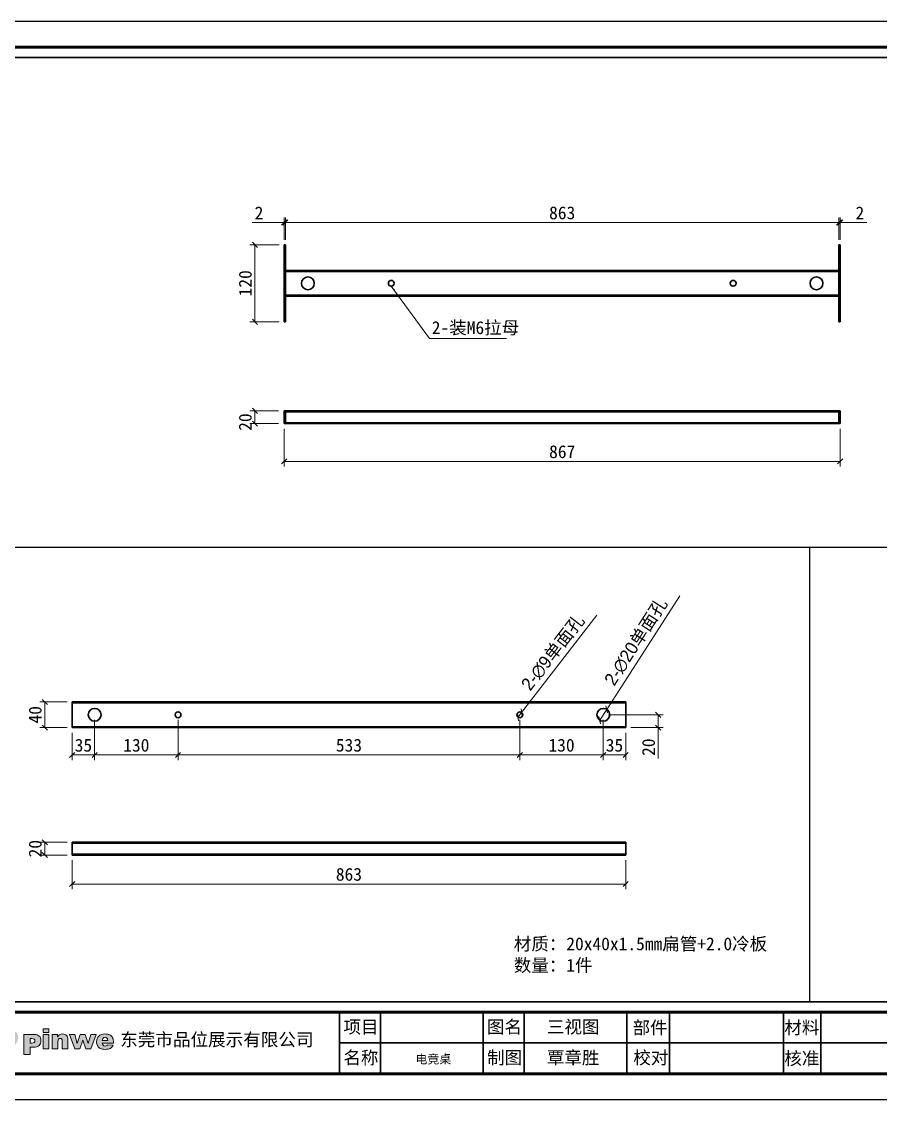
# Model space of a CAD drawing. Header units: inches. Extents: x 15389 to 49212, y -27129 to 13207.
# Drawn here: x 38738 to 40078, y 11527 to 13207 of the extents above; entities that cross this region are included whole.
import ezdxf

# ---------------------------------------------------------------- set-up
doc = ezdxf.new("R2010")
doc.units = ezdxf.units.IN
doc.header["$MEASUREMENT"] = 0
doc.layers.add('_U+56FE_U+5C42 1', color=7, linetype='Continuous')
for name, color, linetype, lineweight in [('图框', 5, 'Continuous', 60), ('粗实线', 7, 'Continuous', 35), ('轮廓线', 7, 'Continuous', 30)]:
    doc.layers.add(name, color=color, linetype=linetype, lineweight=lineweight)
doc.styles.add('ee', font='simfang.ttf')
doc.styles.get("Standard").update_dxf_attribs({"font": 'arial.ttf'})
doc.styles.add('宋体', font='')
doc.styles.add('样式 1', font='')
doc.styles.get('宋体').set_extended_font_data('SimSun')
doc.styles.get('样式 1').set_extended_font_data('SimSun')
doc.dimstyles.new('1-8', dxfattribs={"dimscale": 8, "dimtxt": 2.5, "dimasz": 1, "dimexe": 1, "dimexo": 1, "dimtad": 1, "dimdec": 1, "dimdsep": 46, "dimtxsty": '宋体', "dimblk": 'OBLIQUE', "dimcen": 2.5, "dimclrd": 3, "dimclre": 3, "dimclrt": 256, "dimadec": 0, "dimazin": 0, "dimtfac": 1, "dimtdec": 1, "dimtmove": 1, "dimatfit": 3, "dimfxl": 2, "dimlwd": 9, "dimlwe": 9, "dimarcsym": 1})

# ---------------------------------------------------------------- blocks, each defined once
blk = doc.blocks.new('_Oblique')
at = {"color": 0, "linetype": 'ByBlock', "lineweight": -2}
blk.add_line((-0.5, -0.5), (0.5, 0.5), dxfattribs=at)
blk = doc.blocks.new('*D37')
at = {"color": 3, "linetype": 'Continuous', "lineweight": 9, "transparency": 16777216}
for p, q in [((39147.9, 12572.6), (39147.9, 12513.7)), ((40014.9, 12572.6), (40014.9, 12513.7)), ((39147.9, 12521.7), (40014.9, 12521.7))]:
    blk.add_line(p, q, dxfattribs=at)
at = {"layer": 'Defpoints', "color": 0, "transparency": 16777216}
for p in [(39147.9, 12580.6), (40014.9, 12580.6), (40014.9, 12521.7)]:
    blk.add_point(p, dxfattribs=at)
at = {"color": 3, "lineweight": 9, "transparency": 16777216, "xscale": 8, "yscale": 8, "zscale": 8, "rotation": 180}
blk.add_blockref('_Oblique', (39147.9, 12521.7), dxfattribs=at)
at = {"color": 3, "lineweight": 9, "transparency": 16777216, "xscale": 8, "yscale": 8, "zscale": 8}
blk.add_blockref('_Oblique', (40014.9, 12521.7), dxfattribs=at)
at = {"transparency": 16777216, "insert": (39581.4, 12536.7), "char_height": 20, "attachment_point": 5, "style": '宋体'}
blk.add_mtext('867', dxfattribs=at)
blk = doc.blocks.new('*D38')
at = {"color": 3, "linetype": 'Continuous', "lineweight": 9, "transparency": 16777216}
for p, q in [((39139, 12600.6), (39094.4, 12600.6)), ((39102.4, 12580.6), (39102.4, 12600.6)), ((39139, 12580.6), (39094.4, 12580.6))]:
    blk.add_line(p, q, dxfattribs=at)
at = {"layer": 'Defpoints', "color": 0, "transparency": 16777216}
for p in [(39102.4, 12600.6), (39147, 12600.6), (39147, 12580.6)]:
    blk.add_point(p, dxfattribs=at)
at = {"color": 3, "lineweight": 9, "transparency": 16777216, "xscale": 8, "yscale": 8, "zscale": 8}
for p, rotation in [((39102.4, 12600.6), 90), ((39102.4, 12580.6), 270)]:
    blk.add_blockref('_Oblique', p, dxfattribs=dict(at, rotation=rotation))
at = {"transparency": 16777216, "insert": (39087.4, 12583), "char_height": 20, "attachment_point": 5, "rotation": 90, "style": '宋体'}
blk.add_mtext('20', dxfattribs=at)
blk = doc.blocks.new('*D39')
at = {"color": 3, "linetype": 'Continuous', "lineweight": 9, "transparency": 16777216}
for p, q in [((39139.9, 12859.3), (39094.4, 12859.3)), ((39102.4, 12739.3), (39102.4, 12859.3)), ((39139.9, 12739.3), (39094.4, 12739.3))]:
    blk.add_line(p, q, dxfattribs=at)
at = {"layer": 'Defpoints', "color": 0, "transparency": 16777216}
for p in [(39102.4, 12859.3), (39147.9, 12859.3), (39147.9, 12739.3)]:
    blk.add_point(p, dxfattribs=at)
at = {"color": 3, "lineweight": 9, "transparency": 16777216, "xscale": 8, "yscale": 8, "zscale": 8}
for p, rotation in [((39102.4, 12859.3), 90), ((39102.4, 12739.3), 270)]:
    blk.add_blockref('_Oblique', p, dxfattribs=dict(at, rotation=rotation))
at = {"transparency": 16777216, "insert": (39087.4, 12799.3), "char_height": 20, "attachment_point": 5, "rotation": 90, "style": '宋体'}
blk.add_mtext('120', dxfattribs=at)
blk = doc.blocks.new('*D40')
at = {"color": 3, "linetype": 'Continuous', "lineweight": 9, "transparency": 16777216}
for p, q in [((39098.1, 12894), (39147.9, 12894)), ((39147.9, 12894), (39139.9, 12894)), ((39147.9, 12867.3), (39147.9, 12902)), ((39147.9, 12894), (39149.9, 12894)), ((39147.9, 12894), (39149.9, 12894)), ((39149.9, 12867.3), (39149.9, 12902)), ((39149.9, 12894), (39157.9, 12894))]:
    blk.add_line(p, q, dxfattribs=at)
at = {"layer": 'Defpoints', "color": 0, "transparency": 16777216}
for p in [(39149.9, 12894), (39147.9, 12859.3), (39149.9, 12859.3)]:
    blk.add_point(p, dxfattribs=at)
at = {"color": 3, "lineweight": 9, "transparency": 16777216, "xscale": 8, "yscale": 8, "zscale": 8}
blk.add_blockref('_Oblique', (39147.9, 12894), dxfattribs=at)
at = {"color": 3, "lineweight": 9, "transparency": 16777216, "xscale": 8, "yscale": 8, "zscale": 8, "rotation": 180}
blk.add_blockref('_Oblique', (39149.9, 12894), dxfattribs=at)
at = {"transparency": 16777216, "insert": (39108.7, 12909), "char_height": 20, "attachment_point": 5, "style": '宋体'}
blk.add_mtext('2', dxfattribs=at)
blk = doc.blocks.new('*D41')
at = {"color": 3, "linetype": 'Continuous', "lineweight": 9, "transparency": 16777216}
for p, q in [((39149.9, 12867.3), (39149.9, 12902)), ((39149.9, 12894), (40012.9, 12894)), ((40012.9, 12867.3), (40012.9, 12902))]:
    blk.add_line(p, q, dxfattribs=at)
at = {"layer": 'Defpoints', "color": 0, "transparency": 16777216}
for p in [(40012.9, 12894), (39149.9, 12859.3), (40012.9, 12859.3)]:
    blk.add_point(p, dxfattribs=at)
at = {"color": 3, "lineweight": 9, "transparency": 16777216, "xscale": 8, "yscale": 8, "zscale": 8, "rotation": 180}
blk.add_blockref('_Oblique', (39149.9, 12894), dxfattribs=at)
at = {"color": 3, "lineweight": 9, "transparency": 16777216, "xscale": 8, "yscale": 8, "zscale": 8}
blk.add_blockref('_Oblique', (40012.9, 12894), dxfattribs=at)
at = {"transparency": 16777216, "insert": (39581.4, 12909), "char_height": 20, "attachment_point": 5, "style": '宋体'}
blk.add_mtext('863', dxfattribs=at)
blk = doc.blocks.new('*D42')
at = {"color": 3, "linetype": 'Continuous', "lineweight": 9, "transparency": 16777216}
for p, q in [((40012.9, 12894), (40004.9, 12894)), ((40012.9, 12867.3), (40012.9, 12902)), ((40012.9, 12894), (40014.9, 12894)), ((40012.9, 12894), (40014.9, 12894)), ((40014.9, 12867.3), (40014.9, 12902)), ((40014.9, 12894), (40022.9, 12894)), ((40056.2, 12894), (40014.9, 12894))]:
    blk.add_line(p, q, dxfattribs=at)
at = {"layer": 'Defpoints', "color": 0, "transparency": 16777216}
for p in [(40014.9, 12894), (40012.9, 12859.3), (40014.9, 12859.3)]:
    blk.add_point(p, dxfattribs=at)
at = {"color": 3, "lineweight": 9, "transparency": 16777216, "xscale": 8, "yscale": 8, "zscale": 8}
blk.add_blockref('_Oblique', (40012.9, 12894), dxfattribs=at)
at = {"color": 3, "lineweight": 9, "transparency": 16777216, "xscale": 8, "yscale": 8, "zscale": 8, "rotation": 180}
blk.add_blockref('_Oblique', (40014.9, 12894), dxfattribs=at)
at = {"transparency": 16777216, "insert": (40045.6, 12909), "char_height": 20, "attachment_point": 5, "style": '宋体'}
blk.add_mtext('2', dxfattribs=at)
blk = doc.blocks.new('*D44')
at = {"color": 3, "linetype": 'Continuous', "lineweight": 9, "transparency": 16777216}
for p, q in [((38817.4, 11900.1), (38817.4, 11855)), ((39680.4, 11900.1), (39680.4, 11855)), ((38817.4, 11863), (39680.4, 11863))]:
    blk.add_line(p, q, dxfattribs=at)
at = {"layer": 'Defpoints', "color": 0, "transparency": 16777216}
for p in [(38817.4, 11908.1), (39680.4, 11908.1), (39680.4, 11863)]:
    blk.add_point(p, dxfattribs=at)
at = {"color": 3, "lineweight": 9, "transparency": 16777216, "xscale": 8, "yscale": 8, "zscale": 8, "rotation": 180}
blk.add_blockref('_Oblique', (38817.4, 11863), dxfattribs=at)
at = {"color": 3, "lineweight": 9, "transparency": 16777216, "xscale": 8, "yscale": 8, "zscale": 8}
blk.add_blockref('_Oblique', (39680.4, 11863), dxfattribs=at)
at = {"transparency": 16777216, "insert": (39248.9, 11878), "char_height": 20, "attachment_point": 5, "style": '宋体'}
blk.add_mtext('863', dxfattribs=at)
blk = doc.blocks.new('*D45')
at = {"color": 3, "linetype": 'Continuous', "lineweight": 9, "transparency": 16777216}
for p, q in [((38809.4, 11928.1), (38766.8, 11928.1)), ((38774.8, 11908.1), (38774.8, 11928.1)), ((38809.4, 11908.1), (38766.8, 11908.1))]:
    blk.add_line(p, q, dxfattribs=at)
at = {"layer": 'Defpoints', "color": 0, "transparency": 16777216}
for p in [(38774.8, 11928.1), (38817.4, 11928.1), (38817.4, 11908.1)]:
    blk.add_point(p, dxfattribs=at)
at = {"color": 3, "lineweight": 9, "transparency": 16777216, "xscale": 8, "yscale": 8, "zscale": 8}
for p, rotation in [((38774.8, 11928.1), 90), ((38774.8, 11908.1), 270)]:
    blk.add_blockref('_Oblique', p, dxfattribs=dict(at, rotation=rotation))
at = {"transparency": 16777216, "insert": (38759.8, 11918.1), "char_height": 20, "attachment_point": 5, "rotation": 90, "style": '宋体'}
blk.add_mtext('20', dxfattribs=at)
blk = doc.blocks.new('*D46')
at = {"color": 3, "linetype": 'Continuous', "lineweight": 9, "transparency": 16777216}
for p, q in [((38809.4, 12146.8), (38766.8, 12146.8)), ((38774.8, 12106.8), (38774.8, 12146.8)), ((38809.4, 12106.8), (38766.8, 12106.8))]:
    blk.add_line(p, q, dxfattribs=at)
at = {"layer": 'Defpoints', "color": 0, "transparency": 16777216}
for p in [(38774.8, 12146.8), (38817.4, 12146.8), (38817.4, 12106.8)]:
    blk.add_point(p, dxfattribs=at)
at = {"color": 3, "lineweight": 9, "transparency": 16777216, "xscale": 8, "yscale": 8, "zscale": 8}
for p, rotation in [((38774.8, 12146.8), 90), ((38774.8, 12106.8), 270)]:
    blk.add_blockref('_Oblique', p, dxfattribs=dict(at, rotation=rotation))
at = {"transparency": 16777216, "insert": (38759.8, 12126.8), "char_height": 20, "attachment_point": 5, "rotation": 90, "style": '宋体'}
blk.add_mtext('40', dxfattribs=at)
blk = doc.blocks.new('*D47')
at = {"color": 3, "linetype": 'Continuous', "lineweight": 9, "transparency": 16777216}
for p, q in [((38852.4, 12118.8), (38852.4, 12056.2)), ((38817.4, 12098.8), (38817.4, 12056.2)), ((38817.4, 12064.2), (38852.4, 12064.2))]:
    blk.add_line(p, q, dxfattribs=at)
at = {"layer": 'Defpoints', "color": 0, "transparency": 16777216}
for p in [(38852.4, 12126.8), (38817.4, 12106.8), (38852.4, 12064.2)]:
    blk.add_point(p, dxfattribs=at)
at = {"color": 3, "lineweight": 9, "transparency": 16777216, "xscale": 8, "yscale": 8, "zscale": 8, "rotation": 180}
blk.add_blockref('_Oblique', (38817.4, 12064.2), dxfattribs=at)
at = {"color": 3, "lineweight": 9, "transparency": 16777216, "xscale": 8, "yscale": 8, "zscale": 8}
blk.add_blockref('_Oblique', (38852.4, 12064.2), dxfattribs=at)
at = {"transparency": 16777216, "insert": (38834.9, 12079.2), "char_height": 20, "attachment_point": 5, "style": '宋体'}
blk.add_mtext('35', dxfattribs=at)
blk = doc.blocks.new('*D48')
at = {"color": 3, "linetype": 'Continuous', "lineweight": 9, "transparency": 16777216}
for p, q in [((38852.4, 12118.8), (38852.4, 12056.2)), ((38982.4, 12118.8), (38982.4, 12056.2)), ((38852.4, 12064.2), (38982.4, 12064.2))]:
    blk.add_line(p, q, dxfattribs=at)
at = {"layer": 'Defpoints', "color": 0, "transparency": 16777216}
for p in [(38852.4, 12126.8), (38982.4, 12126.8), (38982.4, 12064.2)]:
    blk.add_point(p, dxfattribs=at)
at = {"color": 3, "lineweight": 9, "transparency": 16777216, "xscale": 8, "yscale": 8, "zscale": 8, "rotation": 180}
blk.add_blockref('_Oblique', (38852.4, 12064.2), dxfattribs=at)
at = {"color": 3, "lineweight": 9, "transparency": 16777216, "xscale": 8, "yscale": 8, "zscale": 8}
blk.add_blockref('_Oblique', (38982.4, 12064.2), dxfattribs=at)
at = {"transparency": 16777216, "insert": (38917.4, 12079.2), "char_height": 20, "attachment_point": 5, "style": '宋体'}
blk.add_mtext('130', dxfattribs=at)
blk = doc.blocks.new('*D49')
at = {"color": 3, "linetype": 'Continuous', "lineweight": 9, "transparency": 16777216}
for p, q in [((38982.4, 12118.8), (38982.4, 12056.2)), ((39515.4, 12118.8), (39515.4, 12056.2)), ((38982.4, 12064.2), (39515.4, 12064.2))]:
    blk.add_line(p, q, dxfattribs=at)
at = {"layer": 'Defpoints', "color": 0, "transparency": 16777216}
for p in [(38982.4, 12126.8), (39515.4, 12126.8), (39515.4, 12064.2)]:
    blk.add_point(p, dxfattribs=at)
at = {"color": 3, "lineweight": 9, "transparency": 16777216, "xscale": 8, "yscale": 8, "zscale": 8, "rotation": 180}
blk.add_blockref('_Oblique', (38982.4, 12064.2), dxfattribs=at)
at = {"color": 3, "lineweight": 9, "transparency": 16777216, "xscale": 8, "yscale": 8, "zscale": 8}
blk.add_blockref('_Oblique', (39515.4, 12064.2), dxfattribs=at)
at = {"transparency": 16777216, "insert": (39248.9, 12079.2), "char_height": 20, "attachment_point": 5, "style": '宋体'}
blk.add_mtext('533', dxfattribs=at)
blk = doc.blocks.new('*D50')
at = {"color": 3, "linetype": 'Continuous', "lineweight": 9, "transparency": 16777216}
for p, q in [((39515.4, 12118.8), (39515.4, 12056.2)), ((39645.4, 12118.8), (39645.4, 12056.2)), ((39515.4, 12064.2), (39645.4, 12064.2))]:
    blk.add_line(p, q, dxfattribs=at)
at = {"layer": 'Defpoints', "color": 0, "transparency": 16777216}
for p in [(39515.4, 12126.8), (39645.4, 12126.8), (39645.4, 12064.2)]:
    blk.add_point(p, dxfattribs=at)
at = {"color": 3, "lineweight": 9, "transparency": 16777216, "xscale": 8, "yscale": 8, "zscale": 8, "rotation": 180}
blk.add_blockref('_Oblique', (39515.4, 12064.2), dxfattribs=at)
at = {"color": 3, "lineweight": 9, "transparency": 16777216, "xscale": 8, "yscale": 8, "zscale": 8}
blk.add_blockref('_Oblique', (39645.4, 12064.2), dxfattribs=at)
at = {"transparency": 16777216, "insert": (39580.4, 12079.2), "char_height": 20, "attachment_point": 5, "style": '宋体'}
blk.add_mtext('130', dxfattribs=at)
blk = doc.blocks.new('*D51')
at = {"color": 3, "linetype": 'Continuous', "lineweight": 9, "transparency": 16777216}
for p, q in [((39645.4, 12118.8), (39645.4, 12056.2)), ((39680.4, 12098.8), (39680.4, 12056.2)), ((39645.4, 12064.2), (39680.4, 12064.2))]:
    blk.add_line(p, q, dxfattribs=at)
at = {"layer": 'Defpoints', "color": 0, "transparency": 16777216}
for p in [(39645.4, 12126.8), (39680.4, 12106.8), (39680.4, 12064.2)]:
    blk.add_point(p, dxfattribs=at)
at = {"color": 3, "lineweight": 9, "transparency": 16777216, "xscale": 8, "yscale": 8, "zscale": 8, "rotation": 180}
blk.add_blockref('_Oblique', (39645.4, 12064.2), dxfattribs=at)
at = {"color": 3, "lineweight": 9, "transparency": 16777216, "xscale": 8, "yscale": 8, "zscale": 8}
blk.add_blockref('_Oblique', (39680.4, 12064.2), dxfattribs=at)
at = {"transparency": 16777216, "insert": (39662.9, 12079.2), "char_height": 20, "attachment_point": 5, "style": '宋体'}
blk.add_mtext('35', dxfattribs=at)
blk = doc.blocks.new('*D52')
at = {"color": 3, "linetype": 'Continuous', "lineweight": 9, "transparency": 16777216}
for p, q in [((39653.4, 12126.8), (39739.1, 12126.8)), ((39731.1, 12106.8), (39731.1, 12126.8)), ((39688.4, 12106.8), (39739.1, 12106.8)), ((39731.1, 12058.5), (39731.1, 12106.8))]:
    blk.add_line(p, q, dxfattribs=at)
at = {"layer": 'Defpoints', "color": 0, "transparency": 16777216}
for p in [(39645.4, 12126.8), (39731.1, 12126.8), (39680.4, 12106.8)]:
    blk.add_point(p, dxfattribs=at)
at = {"color": 3, "lineweight": 9, "transparency": 16777216, "xscale": 8, "yscale": 8, "zscale": 8}
for p, rotation in [((39731.1, 12126.8), 90), ((39731.1, 12106.8), 270)]:
    blk.add_blockref('_Oblique', p, dxfattribs=dict(at, rotation=rotation))
at = {"transparency": 16777216, "insert": (39716.1, 12076.3), "char_height": 20, "attachment_point": 5, "rotation": 90, "style": '宋体'}
blk.add_mtext('20', dxfattribs=at)
blk = doc.blocks.new('*D53')
at = {"color": 3, "linetype": 'Continuous', "lineweight": 9, "transparency": 16777216}
for p in [(39764.7, 12312.3), (39640, 12118.4)]:
    blk.add_line(p, (39650.8, 12135.2), dxfattribs=at)
at = {"layer": 'Defpoints', "color": 0, "transparency": 16777216}
for p in [(39650.8, 12135.2), (39640, 12118.4)]:
    blk.add_point(p, dxfattribs=at)
at = {"color": 3, "lineweight": 9, "transparency": 16777216, "xscale": 8, "yscale": 8, "zscale": 8}
for p, rotation in [((39650.8, 12135.2), 237.2628531139481), ((39640, 12118.4), 57.26285311394812)]:
    blk.add_blockref('_Oblique', p, dxfattribs=dict(at, rotation=rotation))
at = {"transparency": 16777216, "insert": (39696.8, 12240.3), "char_height": 20, "attachment_point": 5, "rotation": 57.2629, "style": '宋体'}
blk.add_mtext('{\\fGulim|b0|i0|c134|p0;2-\\fGulim|b0|i0|c129|p0;∅20}单面孔', dxfattribs=at)
blk = doc.blocks.new('*D54')
at = {"color": 3, "linetype": 'Continuous', "lineweight": 9, "transparency": 16777216}
for p in [(39635.4, 12281.8), (39512.7, 12123.2)]:
    blk.add_line(p, (39518.2, 12130.3), dxfattribs=at)
at = {"layer": 'Defpoints', "color": 0, "transparency": 16777216}
for p in [(39518.2, 12130.3), (39512.7, 12123.2)]:
    blk.add_point(p, dxfattribs=at)
at = {"color": 3, "lineweight": 9, "transparency": 16777216, "xscale": 8, "yscale": 8, "zscale": 8}
for p, rotation in [((39518.2, 12130.3), 232.2717760362024), ((39512.7, 12123.2), 52.2717760362024)]:
    blk.add_blockref('_Oblique', p, dxfattribs=dict(at, rotation=rotation))
at = {"transparency": 16777216, "insert": (39567.3, 12223.5), "char_height": 20, "attachment_point": 5, "rotation": 52.2718, "style": '宋体'}
blk.add_mtext('{\\fGulim|b0|i0|c134|p0;2-\\fGulim|b0|i0|c129|p0;∅9}单面孔', dxfattribs=at)

msp = doc.modelspace()

# ---------------------------------------------------------------- hatches: boundary and pattern name
h = msp.add_hatch(color=256)
h.dxf.hatch_style = 1
edge = h.paths.add_edge_path()
edge.add_spline(control_points=[(38881.93, 11615.13), (38881.93, 11615.13), (38864.36, 11615.13), (38864.36, 11615.13), (38864.52, 11613.72), (38864.9, 11612.67), (38865.5, 11611.98), (38866.35, 11610.99), (38867.46, 11610.5), (38868.82, 11610.5), (38869.69, 11610.5), (38870.51, 11610.71), (38871.28, 11611.14), (38871.76, 11611.41), (38872.27, 11611.89), (38872.81, 11612.57), (38872.81, 11612.57), (38881.45, 11611.78), (38881.45, 11611.78), (38880.13, 11609.49), (38878.53, 11607.84), (38876.67, 11606.85), (38874.8, 11605.85), (38872.12, 11605.35), (38868.64, 11605.35), (38865.61, 11605.35), (38863.23, 11605.77), (38861.49, 11606.63), (38859.76, 11607.48), (38858.32, 11608.84), (38857.17, 11610.7), (38856.04, 11612.56), (38855.46, 11614.75), (38855.46, 11617.26), (38855.46, 11620.84), (38856.61, 11623.74), (38858.9, 11625.94), (38861.18, 11628.15), (38864.34, 11629.26), (38868.37, 11629.26), (38871.65, 11629.26), (38874.22, 11628.76), (38876.12, 11627.77), (38878.01, 11626.78), (38879.46, 11625.35), (38880.45, 11623.46), (38881.44, 11621.58), (38881.93, 11619.13), (38881.93, 11616.12), (38881.93, 11616.12), (38881.93, 11615.13), (38881.93, 11615.13)], knot_values=[0, 0, 0, 0, 1, 1, 1, 2, 2, 2, 3, 3, 3, 4, 4, 4, 5, 5, 5, 6, 6, 6, 7, 7, 7, 8, 8, 8, 9, 9, 9, 10, 10, 10, 11, 11, 11, 12, 12, 12, 13, 13, 13, 14, 14, 14, 15, 15, 15, 16, 16, 16, 17, 17, 17, 17], degree=3, periodic=0)
edge = h.paths.add_edge_path(flags=16)
edge.add_spline(control_points=[(38873.03, 11619.31), (38872.87, 11621.01), (38872.4, 11622.23), (38871.66, 11622.96), (38870.92, 11623.7), (38869.95, 11624.07), (38868.74, 11624.07), (38867.35, 11624.07), (38866.23, 11623.51), (38865.39, 11622.4), (38864.87, 11621.71), (38864.53, 11620.68), (38864.38, 11619.31), (38864.38, 11619.31), (38873.03, 11619.31), (38873.03, 11619.31)], knot_values=[0, 0, 0, 0, 1, 1, 1, 2, 2, 2, 3, 3, 3, 4, 4, 4, 5, 5, 5, 5], degree=3, periodic=0)
h.paths.add_polyline_path([(38813.09, 11628.73), (38821.55, 11628.73), (38825.23, 11614.38), (38829.9, 11628.73), (38837.74, 11628.73), (38842.56, 11614.36), (38846.25, 11628.73), (38854.66, 11628.73), (38846.26, 11605.88), (38838.48, 11605.88), (38833.85, 11619.63), (38829.38, 11605.88), (38821.56, 11605.88)])
edge = h.paths.add_edge_path()
edge.add_spline(control_points=[(38786.42, 11628.73), (38786.42, 11628.73), (38794.58, 11628.73), (38794.58, 11628.73), (38794.58, 11628.73), (38794.58, 11625.01), (38794.58, 11625.01), (38795.8, 11626.54), (38797.03, 11627.63), (38798.27, 11628.28), (38799.52, 11628.93), (38801.03, 11629.26), (38802.82, 11629.26), (38805.25, 11629.26), (38807.13, 11628.54), (38808.51, 11627.1), (38809.87, 11625.66), (38810.55, 11623.43), (38810.55, 11620.41), (38810.55, 11620.41), (38810.55, 11605.88), (38810.55, 11605.88), (38810.55, 11605.88), (38801.75, 11605.88), (38801.75, 11605.88), (38801.75, 11605.88), (38801.75, 11618.45), (38801.75, 11618.45), (38801.75, 11619.89), (38801.48, 11620.9), (38800.95, 11621.5), (38800.42, 11622.09), (38799.68, 11622.39), (38798.73, 11622.39), (38797.68, 11622.39), (38796.82, 11621.99), (38796.17, 11621.19), (38795.51, 11620.38), (38795.18, 11618.94), (38795.18, 11616.86), (38795.18, 11616.86), (38795.18, 11605.88), (38795.18, 11605.88), (38795.18, 11605.88), (38786.42, 11605.88), (38786.42, 11605.88), (38786.42, 11605.88), (38786.42, 11628.73), (38786.42, 11628.73)], knot_values=[0, 0, 0, 0, 1, 1, 1, 2, 2, 2, 3, 3, 3, 4, 4, 4, 5, 5, 5, 6, 6, 6, 7, 7, 7, 8, 8, 8, 9, 9, 9, 10, 10, 10, 11, 11, 11, 12, 12, 12, 13, 13, 13, 14, 14, 14, 15, 15, 15, 16, 16, 16, 16], degree=3, periodic=0)
h.paths.add_polyline_path([(38772.21, 11637.41), (38780.98, 11637.41), (38780.98, 11631.46), (38772.21, 11631.46)])
h.paths.add_polyline_path([(38772.21, 11628.73), (38780.98, 11628.73), (38780.98, 11605.88), (38772.21, 11605.88)])
edge = h.paths.add_edge_path()
edge.add_spline(control_points=[(38741.94, 11628.58), (38741.94, 11628.58), (38758.15, 11628.58), (38758.15, 11628.58), (38761.68, 11628.58), (38764.32, 11627.74), (38766.08, 11626.06), (38767.84, 11624.38), (38768.72, 11621.99), (38768.72, 11618.88), (38768.72, 11615.7), (38767.75, 11613.2), (38765.84, 11611.41), (38763.92, 11609.61), (38760.99, 11608.72), (38757.06, 11608.72), (38757.06, 11608.72), (38751.72, 11608.72), (38751.72, 11608.72), (38751.72, 11608.72), (38751.72, 11597.05), (38751.72, 11597.05), (38751.72, 11597.05), (38741.94, 11597.05), (38741.94, 11597.05), (38741.94, 11597.05), (38741.94, 11628.58), (38741.94, 11628.58)], knot_values=[0, 0, 0, 0, 1, 1, 1, 2, 2, 2, 3, 3, 3, 4, 4, 4, 5, 5, 5, 6, 6, 6, 7, 7, 7, 8, 8, 8, 9, 9, 9, 9], degree=3, periodic=0)
edge = h.paths.add_edge_path(flags=16)
edge.add_spline(control_points=[(38751.72, 11615.1), (38751.72, 11615.1), (38754.12, 11615.1), (38754.12, 11615.1), (38756.01, 11615.1), (38757.34, 11615.43), (38758.1, 11616.09), (38758.87, 11616.74), (38759.25, 11617.58), (38759.25, 11618.6), (38759.25, 11619.59), (38758.92, 11620.42), (38758.25, 11621.11), (38757.59, 11621.8), (38756.34, 11622.15), (38754.51, 11622.15), (38754.51, 11622.15), (38751.72, 11622.15), (38751.72, 11622.15), (38751.72, 11622.15), (38751.72, 11615.1), (38751.72, 11615.1)], knot_values=[0, 0, 0, 0, 1, 1, 1, 2, 2, 2, 3, 3, 3, 4, 4, 4, 5, 5, 5, 6, 6, 6, 7, 7, 7, 7], degree=3, periodic=0)
edge = h.paths.add_edge_path()
edge.add_spline(control_points=[(38701.15, 11601.78), (38701.15, 11601.78), (38705.5, 11598.04), (38712.97, 11600.29), (38720.45, 11602.53), (38730.78, 11611.53), (38732.89, 11621.31), (38734.99, 11631.1), (38727.99, 11633.24), (38727.99, 11633.24), (38727.99, 11633.24), (38715.76, 11627.53), (38715.15, 11617.27), (38714.53, 11607.01), (38703.05, 11601.92), (38701.15, 11601.78)], knot_values=[0, 0, 0, 0, 1, 1, 1, 2, 2, 2, 3, 3, 3, 4, 4, 4, 5, 5, 5, 5], degree=3, periodic=0)
edge = h.paths.add_edge_path()
edge.add_spline(control_points=[(38726.76, 11635.1), (38726.76, 11635.1), (38722.42, 11638.84), (38714.94, 11636.59), (38707.47, 11634.35), (38697.13, 11625.35), (38695.03, 11615.57), (38692.92, 11605.78), (38699.93, 11603.65), (38699.93, 11603.65), (38699.93, 11603.65), (38712.16, 11609.35), (38712.77, 11619.61), (38713.38, 11629.87), (38724.86, 11634.96), (38726.76, 11635.1)], knot_values=[0, 0, 0, 0, 1, 1, 1, 2, 2, 2, 3, 3, 3, 4, 4, 4, 5, 5, 5, 5], degree=3, periodic=0)

# ---------------------------------------------------------------- linework, layer by layer
at = {"color": 1}
for p, q in [((38688.38, 12388.13), (40832.38, 12388.13)), ((39966.88, 12388.13), (39966.88, 11679.25))]:
    msp.add_line(p, q, dxfattribs=at)
at = {"layer": '_U+56FE_U+5C42 1', "lineweight": 0}
for points in [[(38772.21, 11637.41), (38780.98, 11637.41), (38780.98, 11631.46), (38772.21, 11631.46), (38772.21, 11637.41)], [(38772.21, 11628.73), (38780.98, 11628.73), (38780.98, 11605.88), (38772.21, 11605.88), (38772.21, 11628.73)], [(38813.09, 11628.73), (38821.55, 11628.73), (38825.23, 11614.38), (38829.9, 11628.73), (38837.74, 11628.73), (38842.56, 11614.36), (38846.25, 11628.73), (38854.66, 11628.73), (38846.26, 11605.88), (38838.48, 11605.88), (38833.85, 11619.63), (38829.38, 11605.88), (38821.56, 11605.88), (38813.09, 11628.73)]]:
    msp.add_lwpolyline(points, dxfattribs=at)
for points, knots in [([(38741.94, 11628.58), (38741.94, 11628.58), (38758.15, 11628.58), (38758.15, 11628.58), (38761.68, 11628.58), (38764.32, 11627.74), (38766.08, 11626.06), (38767.84, 11624.38), (38768.72, 11621.99), (38768.72, 11618.88), (38768.72, 11615.7), (38767.75, 11613.2), (38765.84, 11611.41), (38763.92, 11609.61), (38760.99, 11608.72), (38757.06, 11608.72), (38757.06, 11608.72), (38751.72, 11608.72), (38751.72, 11608.72), (38751.72, 11608.72), (38751.72, 11597.05), (38751.72, 11597.05), (38751.72, 11597.05), (38741.94, 11597.05), (38741.94, 11597.05), (38741.94, 11597.05), (38741.94, 11628.58), (38741.94, 11628.58)], [0, 0, 0, 0, 1, 1, 1, 2, 2, 2, 3, 3, 3, 4, 4, 4, 5, 5, 5, 6, 6, 6, 7, 7, 7, 8, 8, 8, 9, 9, 9, 9]), ([(38786.42, 11628.73), (38786.42, 11628.73), (38794.58, 11628.73), (38794.58, 11628.73), (38794.58, 11628.73), (38794.58, 11625.01), (38794.58, 11625.01), (38795.8, 11626.54), (38797.03, 11627.63), (38798.27, 11628.28), (38799.52, 11628.93), (38801.03, 11629.26), (38802.82, 11629.26), (38805.25, 11629.26), (38807.13, 11628.54), (38808.51, 11627.1), (38809.87, 11625.66), (38810.55, 11623.43), (38810.55, 11620.41), (38810.55, 11620.41), (38810.55, 11605.88), (38810.55, 11605.88), (38810.55, 11605.88), (38801.75, 11605.88), (38801.75, 11605.88), (38801.75, 11605.88), (38801.75, 11618.45), (38801.75, 11618.45), (38801.75, 11619.89), (38801.48, 11620.9), (38800.95, 11621.5), (38800.42, 11622.09), (38799.68, 11622.39), (38798.73, 11622.39), (38797.68, 11622.39), (38796.82, 11621.99), (38796.17, 11621.19), (38795.51, 11620.38), (38795.18, 11618.94), (38795.18, 11616.86), (38795.18, 11616.86), (38795.18, 11605.88), (38795.18, 11605.88), (38795.18, 11605.88), (38786.42, 11605.88), (38786.42, 11605.88), (38786.42, 11605.88), (38786.42, 11628.73), (38786.42, 11628.73)], [0, 0, 0, 0, 1, 1, 1, 2, 2, 2, 3, 3, 3, 4, 4, 4, 5, 5, 5, 6, 6, 6, 7, 7, 7, 8, 8, 8, 9, 9, 9, 10, 10, 10, 11, 11, 11, 12, 12, 12, 13, 13, 13, 14, 14, 14, 15, 15, 15, 16, 16, 16, 16]), ([(38881.93, 11615.13), (38881.93, 11615.13), (38864.36, 11615.13), (38864.36, 11615.13), (38864.52, 11613.72), (38864.9, 11612.67), (38865.5, 11611.98), (38866.35, 11610.99), (38867.46, 11610.5), (38868.82, 11610.5), (38869.69, 11610.5), (38870.51, 11610.71), (38871.28, 11611.14), (38871.76, 11611.41), (38872.27, 11611.89), (38872.81, 11612.57), (38872.81, 11612.57), (38881.45, 11611.78), (38881.45, 11611.78), (38880.13, 11609.49), (38878.53, 11607.84), (38876.67, 11606.85), (38874.8, 11605.85), (38872.12, 11605.35), (38868.64, 11605.35), (38865.61, 11605.35), (38863.23, 11605.77), (38861.49, 11606.63), (38859.76, 11607.48), (38858.32, 11608.84), (38857.17, 11610.7), (38856.04, 11612.56), (38855.46, 11614.75), (38855.46, 11617.26), (38855.46, 11620.84), (38856.61, 11623.74), (38858.9, 11625.94), (38861.18, 11628.15), (38864.34, 11629.26), (38868.37, 11629.26), (38871.65, 11629.26), (38874.22, 11628.76), (38876.12, 11627.77), (38878.01, 11626.78), (38879.46, 11625.35), (38880.45, 11623.46), (38881.44, 11621.58), (38881.93, 11619.13), (38881.93, 11616.12), (38881.93, 11616.12), (38881.93, 11615.13), (38881.93, 11615.13)], [0, 0, 0, 0, 1, 1, 1, 2, 2, 2, 3, 3, 3, 4, 4, 4, 5, 5, 5, 6, 6, 6, 7, 7, 7, 8, 8, 8, 9, 9, 9, 10, 10, 10, 11, 11, 11, 12, 12, 12, 13, 13, 13, 14, 14, 14, 15, 15, 15, 16, 16, 16, 17, 17, 17, 17]), ([(38751.72, 11615.1), (38751.72, 11615.1), (38754.12, 11615.1), (38754.12, 11615.1), (38756.01, 11615.1), (38757.34, 11615.43), (38758.1, 11616.09), (38758.87, 11616.74), (38759.25, 11617.58), (38759.25, 11618.6), (38759.25, 11619.59), (38758.92, 11620.42), (38758.25, 11621.11), (38757.59, 11621.8), (38756.34, 11622.15), (38754.51, 11622.15), (38754.51, 11622.15), (38751.72, 11622.15), (38751.72, 11622.15), (38751.72, 11622.15), (38751.72, 11615.1), (38751.72, 11615.1)], [0, 0, 0, 0, 1, 1, 1, 2, 2, 2, 3, 3, 3, 4, 4, 4, 5, 5, 5, 6, 6, 6, 7, 7, 7, 7]), ([(38873.03, 11619.31), (38872.87, 11621.01), (38872.4, 11622.23), (38871.66, 11622.96), (38870.92, 11623.7), (38869.95, 11624.07), (38868.74, 11624.07), (38867.35, 11624.07), (38866.23, 11623.51), (38865.39, 11622.4), (38864.87, 11621.71), (38864.53, 11620.68), (38864.38, 11619.31), (38864.38, 11619.31), (38873.03, 11619.31), (38873.03, 11619.31)], [0, 0, 0, 0, 1, 1, 1, 2, 2, 2, 3, 3, 3, 4, 4, 4, 5, 5, 5, 5])]:
    msp.add_open_spline(points, degree=3, knots=knots, dxfattribs=at)
at = {"layer": 'Defpoints'}
msp.add_lwpolyline([(38512.38, 11527.25), (40888.38, 11527.25), (40888.38, 13207.25), (38512.38, 13207.25)], close=True, dxfattribs=at)
at = {"layer": '图框', "color": 32}
msp.add_lwpolyline([(38672.38, 13167.25), (40848.38, 13167.25), (40848.38, 11567.25), (38672.38, 11567.25)], close=True, dxfattribs=at)
msp.add_lwpolyline([(38672.38, 11663.25), (40848.38, 11663.25)], dxfattribs=at)
at = {"layer": '粗实线'}
for p, q in [((39147.92, 12859.26), (39149.92, 12859.26)), ((39147.92, 12854.26), (39147.92, 12859.26)), ((39149.92, 12854.26), (39147.92, 12854.26)), ((39147.92, 12744.26), (39147.92, 12854.26)), ((39149.92, 12859.26), (39149.92, 12854.26)), ((39149.92, 12744.26), (39149.92, 12854.26)), ((40014.92, 12859.26), (40012.92, 12859.26)), ((40012.92, 12859.26), (40012.92, 12854.26)), ((40012.92, 12854.26), (40014.92, 12854.26)), ((40012.92, 12744.26), (40012.92, 12854.26)), ((40014.92, 12854.26), (40014.92, 12859.26)), ((40014.92, 12744.26), (40014.92, 12854.26)), ((40012.92, 12819.26), (39149.92, 12819.26)), ((40012.92, 12817.86), (39149.92, 12817.86)), ((39149.92, 12817.86), (39149.92, 12780.66)), ((40012.92, 12817.86), (40012.92, 12780.66)), ((40012.92, 12780.66), (39149.92, 12780.66)), ((40012.92, 12779.26), (39149.92, 12779.26)), ((39147.92, 12744.26), (39149.92, 12744.26)), ((39147.92, 12739.26), (39147.92, 12744.26)), ((39149.92, 12739.26), (39147.92, 12739.26)), ((39149.92, 12744.26), (39149.92, 12739.26)), ((40014.92, 12744.26), (40012.92, 12744.26)), ((40012.92, 12744.26), (40012.92, 12739.26)), ((40012.92, 12739.26), (40014.92, 12739.26)), ((40014.92, 12739.26), (40014.92, 12744.26)), ((39147.92, 12600.59), (39149.92, 12600.59)), ((39147.92, 12585.59), (39147.92, 12600.59)), ((40012.92, 12600.59), (39149.92, 12600.59)), ((39149.92, 12585.59), (39149.92, 12600.59)), ((40012.92, 12585.59), (40012.92, 12600.59)), ((40014.92, 12600.59), (40012.92, 12600.59)), ((40014.92, 12585.59), (40014.92, 12600.59)), ((39147.92, 12585.59), (39149.92, 12585.59)), ((39147.92, 12580.59), (39147.92, 12585.59)), ((40012.92, 12599.19), (39149.92, 12599.19)), ((39149.92, 12585.59), (39149.92, 12580.59)), ((40014.92, 12585.59), (40012.92, 12585.59)), ((40012.92, 12585.59), (40012.92, 12580.59)), ((40014.92, 12580.59), (40014.92, 12585.59)), ((39149.92, 12580.59), (39147.92, 12580.59)), ((40012.92, 12581.99), (39149.92, 12581.99)), ((40012.92, 12580.59), (39149.92, 12580.59)), ((40012.92, 12580.59), (40014.92, 12580.59)), ((38817.44, 12146.79), (38817.44, 12106.79)), ((39680.44, 12146.79), (38817.44, 12146.79)), ((39680.44, 12146.79), (39680.44, 12106.79)), ((39680.44, 12145.39), (38817.44, 12145.39)), ((39680.44, 12108.19), (38817.44, 12108.19)), ((39680.44, 12106.79), (38817.44, 12106.79)), ((39680.44, 11928.11), (38817.44, 11928.11)), ((38817.44, 11913.11), (38817.44, 11928.11)), ((39680.44, 11913.11), (39680.44, 11928.11)), ((39680.44, 11926.71), (38817.44, 11926.71)), ((38817.44, 11913.11), (38817.44, 11908.11)), ((39680.44, 11913.11), (39680.44, 11908.11)), ((39680.44, 11909.51), (38817.44, 11909.51)), ((39680.44, 11908.11), (38817.44, 11908.11))]:
    msp.add_line(p, q, dxfattribs=at)
for centre, radius in [((39184.92, 12799.26), 10), ((39314.92, 12799.26), 4.5), ((39847.92, 12799.26), 4.5), ((39977.92, 12799.26), 10), ((38852.44, 12126.79), 10), ((38982.44, 12126.79), 4.5), ((39515.44, 12126.79), 4.5), ((39645.44, 12126.79), 10)]:
    msp.add_circle(centre, radius, dxfattribs=at)
at = {"layer": '轮廓线'}
for p, q in [((39234.22, 11567.25), (39234.22, 11663.25)), ((39298.22, 11567.25), (39298.22, 11663.25)), ((39458.22, 11567.25), (39458.22, 11663.25)), ((39522.22, 11567.25), (39522.22, 11663.25)), ((39682.22, 11567.25), (39682.22, 11663.25)), ((39748.59, 11567.25), (39748.59, 11663.25)), ((39926.24, 11567.25), (39926.24, 11663.25)), ((39984.71, 11567.25), (39984.71, 11663.25)), ((39234.22, 11615.25), (40848.38, 11615.25))]:
    msp.add_line(p, q, dxfattribs=at)
at = {"layer": '轮廓线', "color": 7}
msp.add_lwpolyline([(38688.38, 11679.25), (40832.38, 11679.25), (40832.38, 13151.25), (38688.38, 13151.25)], close=True, dxfattribs=at)

# ---------------------------------------------------------------- texts
at = {"color": 7, "lineweight": 15, "char_height": 20, "width": 533.1676, "attachment_point": 4, "style": 'ee'}
for s, insert in [('2-装M6拉母', (39378.07, 12729.02)), ('\\P材质：20x40x1.5mm扁管+2.0冷板\\P数量：1件', (39505.96, 11768.63))]:
    msp.add_mtext(s, dxfattribs=dict(at, insert=insert))
at = {"insert": (38892.28, 11630.58, 2.58), "char_height": 20.0908, "width": 1329.106, "attachment_point": 1}
msp.add_mtext('{\\fSimSun|b0|i0|c134|p2;东莞市品位展示有限公司}', dxfattribs=at)
at = {"layer": '轮廓线', "attachment_point": 5, "style": '样式 1'}
for s, insert, char_height, width in [('{\\fSimSun|b1|i0|c134|p2;项目}', (39267.62, 11639.25), 20, 149.7729), ('{\\fSimSun|b1|i0|c134|p2;图名}', (39491.38, 11639.25), 20, 149.7729), ('{\\fSimSun|b1|i0|c134|p2;三视图}', (39598.57, 11639.25), 20, 149.7729), ('{\\fSimSun|b1|i0|c134|p2;部件}', (39718.53, 11638.05), 20, 149.7729), ('{\\fSimSun|b1|i0|c134|p2;材料}', (39955.11, 11638.12), 20, 149.7729), ('{\\fSimSun|b1|i0|c134|p2;名称}', (39267.58, 11591.25), 20, 149.7729), ('{\\fSimSun|b1|i0|c134|p2;电竟桌}', (39380.47, 11589.29), 13.6, 176.9097), ('{\\fSimSun|b1|i0|c134|p2;制图}', (39491.58, 11591.25), 20, 149.7729), ('{\\fSimSun|b1|i0|c134|p2;覃章胜}', (39598.57, 11591.25), 20, 149.7729), ('{\\fSimSun|b1|i0|c134|p2;校对}', (39719.67, 11591.25), 20, 149.7729), ('{\\fSimSun|b1|i0|c134|p2;核准}', (39955.11, 11590.12), 20, 149.7729)]:
    msp.add_mtext(s, dxfattribs=dict(at, insert=insert, char_height=char_height, width=width))

# ---------------------------------------------------------------- dimensions: what is measured, and where the dimension line sits
at = {"color": 1}
for base, p1, p2, picture, middle in [((39149.92, 12893.99), (39147.92, 12859.26), (39149.92, 12859.26), '*D40', (39108.67, 12890.02)), ((40014.92, 12893.99), (40012.92, 12859.26), (40014.92, 12859.26), '*D42', (40045.63, 12887.17)), ((38852.44, 12064.18), (38817.44, 12106.79), (38852.44, 12126.79), '*D47', (38834.94, 12064.18)), ((39680.44, 12064.18), (39645.44, 12126.79), (39680.44, 12106.79), '*D51', (39662.94, 12064.18))]:
    dim = msp.add_linear_dim(base=base, p1=p1, p2=p2, dimstyle='1-8', dxfattribs=at)
    dim.commit()
    dim.dimension.update_dxf_attribs({"geometry": picture, "text_midpoint": middle, "dimtype": 160})
for base, p1, p2, picture, middle in [((40012.92, 12893.99), (39149.92, 12859.26), (40012.92, 12859.26), '*D41', (39581.42, 12908.99)), ((40014.92, 12521.66), (39147.92, 12580.59), (40014.92, 12580.59), '*D37', (39581.42, 12536.66)), ((38982.44, 12064.18), (38852.44, 12126.79), (38982.44, 12126.79), '*D48', (38917.44, 12079.18)), ((39515.44, 12064.18), (38982.44, 12126.79), (39515.44, 12126.79), '*D49', (39248.94, 12079.18)), ((39645.44, 12064.18), (39515.44, 12126.79), (39645.44, 12126.79), '*D50', (39580.44, 12079.18)), ((39680.44, 11863), (38817.44, 11908.11), (39680.44, 11908.11), '*D44', (39248.94, 11878))]:
    dim = msp.add_linear_dim(base=base, p1=p1, p2=p2, dimstyle='1-8', dxfattribs=at)
    dim.commit()
    dim.dimension.update_dxf_attribs({"geometry": picture, "text_midpoint": middle})
for base, p1, p2, picture, middle in [((39102.42, 12859.26), (39147.92, 12739.26), (39147.92, 12859.26), '*D39', (39087.42, 12799.26)), ((38774.77, 12146.79), (38817.44, 12106.79), (38817.44, 12146.79), '*D46', (38759.77, 12126.79))]:
    dim = msp.add_linear_dim(base=base, p1=p1, p2=p2, angle=90, dimstyle='1-8', dxfattribs=at)
    dim.commit()
    dim.dimension.update_dxf_attribs({"geometry": picture, "text_midpoint": middle})
for base, p1, p2, picture, middle in [((39102.42, 12600.59), (39147.02, 12580.59), (39147.02, 12600.59), '*D38', (39102.42, 12583.04)), ((39731.08, 12126.79), (39680.44, 12106.79), (39645.44, 12126.79), '*D52', (39731.08, 12076.31)), ((38774.77, 11928.11), (38817.44, 11908.11), (38817.44, 11928.11), '*D45', (38774.77, 11918.11))]:
    dim = msp.add_linear_dim(base=base, p1=p1, p2=p2, angle=90, dimstyle='1-8', dxfattribs=at)
    dim.commit()
    dim.dimension.update_dxf_attribs({"geometry": picture, "text_midpoint": middle, "dimtype": 160})
for p1, p2, picture, middle in [((39640.03, 12118.37), (39650.85, 12135.2), '*D53', (39696.82, 12240.33)), ((39512.69, 12123.23), (39518.19, 12130.35), '*D54', (39567.31, 12223.54))]:
    dim = msp.add_diameter_dim_2p(p1=p1, p2=p2, text='{\\fGulim|b0|i0|c134|p0;2-\\fGulim|b0|i0|c129|p0;<>}单面孔', dimstyle='1-8', dxfattribs=at)
    dim.commit()
    dim.dimension.update_dxf_attribs({"geometry": picture, "text_midpoint": middle})

# ---------------------------------------------------------------- leaders
msp.add_leader([(39314.92, 12794.76), (39374.53, 12713.06), (39494.8, 12713.06)], dimstyle='1-8', override={"dimgap": 0.625, "dimtad": 0}, dxfattribs=at)

doc.saveas('drawing.dxf')
